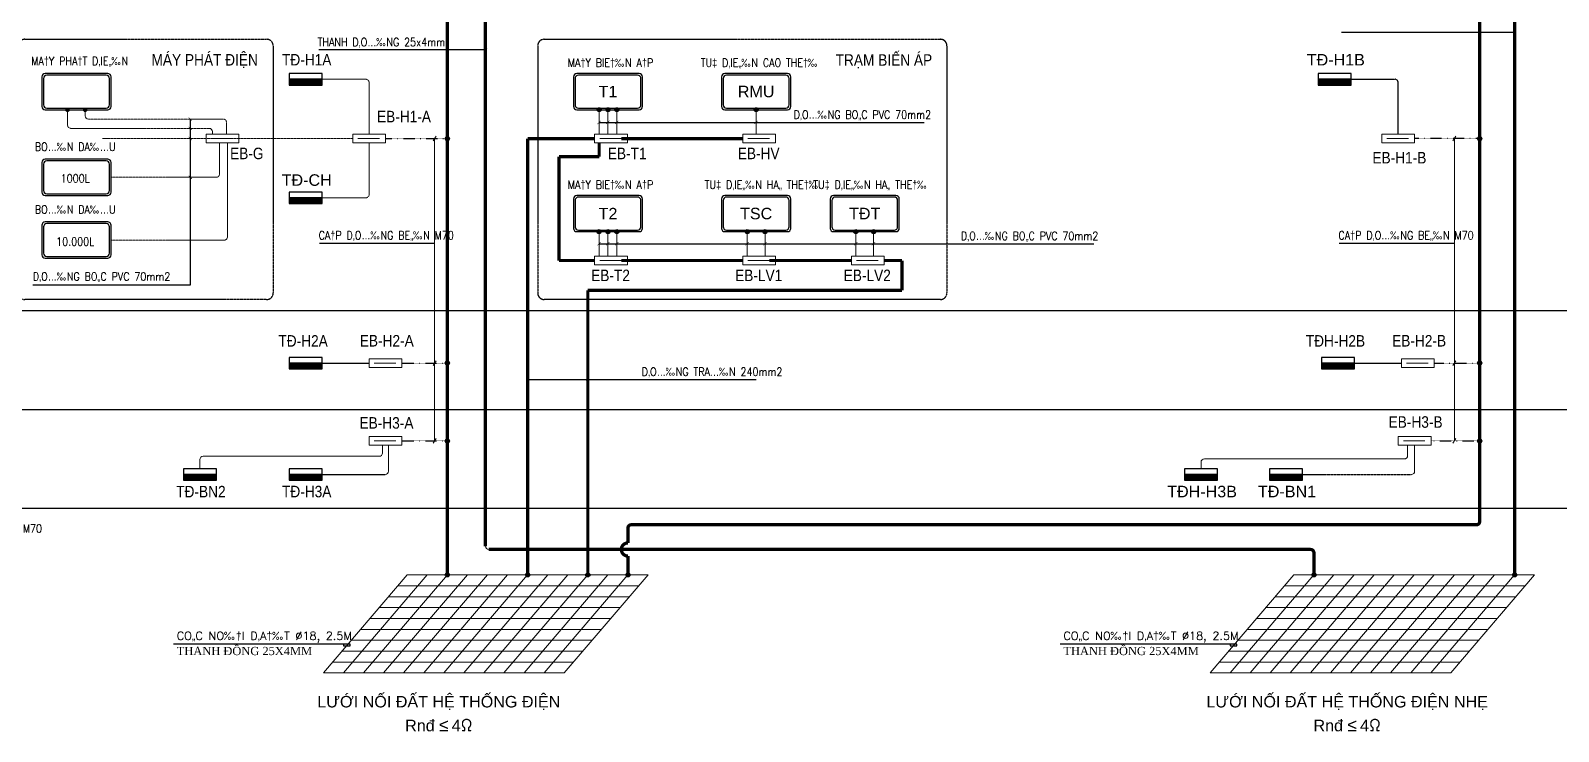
# Model space of a CAD drawing. Extents: x -5343388 to 7033982, y -486386 to 188356.
# Drawn here: x 535213 to 581623, y 97678 to 118966 of the extents above; entities that cross this region are included whole.
import ezdxf
from ezdxf.enums import TextEntityAlignment as Align

# ---------------------------------------------------------------- set-up
doc = ezdxf.new("R2010")
doc.units = 0
doc.header["$MEASUREMENT"] = 0
for name, pattern in [('CEN-2', [26, 20, -2, 0, -2, 0, -2]), ('CENTER', [2, 1.25, -0.25, 0.25, -0.25]), ('CONTINOUS', [0]), ('DASHDOT2', [0.5, 0.25, -0.125, 0, -0.125]), ('HIDDEN', [0.375, 0.25, -0.125])]:
    doc.linetypes.add(name, pattern=pattern)
for name, color, linetype in [('0-----E-equip', 2, 'Continuous'), ('0-----E-line', 4, 'Continuous'), ('0-----E-text', 3, 'Continuous'), ('2', 2, 'Continuous'), ('E-SYM', 2, 'Continuous'), ('E-WIRE2S', 4, 'CEN-2'), ('TBD', 2, 'Continuous')]:
    doc.layers.add(name, color=color, linetype=linetype)
for name, color, linetype, lineweight in [('0----EARTHING', 6, 'Continuous', 18), ('0---DT---TEXT', 3, 'Continuous', 18), ('CABLE PIT', 2, 'Continuous', 0), ('E-WIRE', 4, 'Continuous', 20)]:
    doc.layers.add(name, color=color, linetype=linetype, lineweight=lineweight)
doc.styles.add('ghi chu 1', font='vntimeh.shx', dxfattribs={"width": 0.7, "height": 200, "bigfont": 'vns.shx'})
doc.styles.add('ROMANS1', font='ROMANS1.shx')
doc.styles.add('STYLE3', font='')
doc.styles.get('STYLE3').set_extended_font_data('.VnArialH')
doc.dimstyles.get("Standard").update_dxf_attribs({"dimtxt": 0.18, "dimasz": 0.18, "dimexe": 0.18, "dimexo": 0.0625, "dimgap": 0.09, "dimtad": 0, "dimtih": 1, "dimtoh": 1, "dimdec": 4, "dimzin": 0, "dimdsep": 46, "dimtxsty": 'Standard', "dimcen": 0.09, "dimadec": 0, "dimazin": 0, "dimtfac": 1, "dimtdec": 4, "dimtofl": 0, "dimtmove": 0, "dimatfit": 3, "dimfxl": 1, "dimtolj": 1, "dimtzin": 0, "dimarcsym": 0})

# ---------------------------------------------------------------- blocks, each defined once
blk = doc.blocks.new('100-0')
at = {"layer": 'E-SYM', "linetype": 'Continuous'}
for radius in [75, 64.2, 53.5, 42.7, 31.9, 21.1, 10.4]:
    blk.add_circle((0, 0), radius, dxfattribs=at)
blk = doc.blocks.new('P1')
at = {"layer": 'TBD'}
h = blk.add_hatch(dxfattribs=at)
h.set_pattern_fill('ANSI31', color=256, scale=150, style=0)
h.set_pattern_definition([(45, (-33575, -55100), (-13.258252, 13.258252), [])])
h.paths.add_polyline_path([(500, 0), (500, 175), (-500, 175), (-500, 0)])
for p, q in [((-500, 350), (500, 350)), ((-500, 0), (-500, 350)), ((-500, 175), (500, 175)), ((500, 0), (-500, 0)), ((500, 350), (500, 0))]:
    blk.add_line(p, q, dxfattribs=at)
blk = doc.blocks.new('TAMNOIDAT')
at = {"layer": 'CABLE PIT', "linetype": 'Continuous', "ltscale": 0.5}
blk.add_line((-656, -1), (0, -1), dxfattribs=at)
blk.add_lwpolyline([(184, 134), (184, -134), (-811, -134), (-811, 134)], close=True, dxfattribs=at)
blk = doc.blocks.new('INSERT226')
at = {"color": 1, "linetype": 'Continuous'}
for p, q in [((-0.45, 0), (0.45, 0)), ((-0.41, 0.18), (0.41, 0.18)), ((-0.27, 0.36), (0.27, 0.36)), ((-0.41, -0.18), (0.41, -0.18)), ((-0.27, -0.36), (0.27, -0.36))]:
    blk.add_line(p, q, dxfattribs=at)
blk.add_circle((0, 0), 0.45, dxfattribs=at)

msp = doc.modelspace()

# ---------------------------------------------------------------- linework, layer by layer
for p, q in [((530546.42406, 110458.51415), (592817.67104, 110458.51415)), ((530546.42406, 107458.51415), (592817.67104, 107458.51415)), ((530546.42406, 104458.51415), (592817.67104, 104458.51415))]:
    msp.add_line(p, q)
at = {"layer": '0-----E-equip', "linetype": 'HIDDEN', "ltscale": 10}
for p, q in [((550616.92026, 118500.51014), (550616.92026, 110997.59835)), ((550816.92026, 118700.51014), (562850.31729, 118700.51014)), ((563050.31729, 118500.51014), (563050.31729, 110997.59835)), ((562850.31729, 110797.59835), (550816.92026, 110797.59835))]:
    msp.add_line(p, q, dxfattribs=at)
msp.add_lwpolyline([(535036.64351, 118700.51014), (542385.06339, 118700.51014, -0.4142135624), (542585.06339, 118500.51014), (542585.06339, 110997.59835, -0.4142135624), (542385.06339, 110797.59835), (535036.64351, 110797.59835, -0.4142135624), (534836.64351, 110997.59835), (534836.64351, 118500.51014, -0.4142135624)], format="xyb", close=True, dxfattribs=at)
at = {"layer": '0-----E-equip', "linetype": 'Continuous'}
for points in [[(535657.03777, 116561.97832), (537557.03777, 116561.97832, 0.4142135624), (537657.03777, 116661.97832), (537657.03777, 117561.97832, 0.4142135624), (537557.03777, 117661.97832), (535657.03777, 117661.97832, 0.4142135624), (535557.03777, 117561.97832), (535557.03777, 116661.97832, 0.4142135624)], [(535707.03777, 116611.97832), (537507.03777, 116611.97832, 0.4142135624), (537607.03777, 116711.97832), (537607.03777, 117511.97832, 0.4142135624), (537507.03777, 117611.97832), (535707.03777, 117611.97832, 0.4142135624), (535607.03777, 117511.97832), (535607.03777, 116711.97832, 0.4142135624)], [(551803.18294, 116561.97832), (553703.18294, 116561.97832, 0.4142135624), (553803.18294, 116661.97832), (553803.18294, 117561.97832, 0.4142135624), (553703.18294, 117661.97832), (551803.18294, 117661.97832, 0.4142135624), (551703.18294, 117561.97832), (551703.18294, 116661.97832, 0.4142135624)], [(551853.18294, 116611.97832), (553653.18294, 116611.97832, 0.4142135624), (553753.18294, 116711.97832), (553753.18294, 117511.97832, 0.4142135624), (553653.18294, 117611.97832), (551853.18294, 117611.97832, 0.4142135624), (551753.18294, 117511.97832), (551753.18294, 116711.97832, 0.4142135624)], [(556303.18294, 116561.97832), (558203.18294, 116561.97832, 0.4142135624), (558303.18294, 116661.97832), (558303.18294, 117561.97832, 0.4142135624), (558203.18294, 117661.97832), (556303.18294, 117661.97832, 0.4142135624), (556203.18294, 117561.97832), (556203.18294, 116661.97832, 0.4142135624)], [(556353.18294, 116611.97832), (558153.18294, 116611.97832, 0.4142135624), (558253.18294, 116711.97832), (558253.18294, 117511.97832, 0.4142135624), (558153.18294, 117611.97832), (556353.18294, 117611.97832, 0.4142135624), (556253.18294, 117511.97832), (556253.18294, 116711.97832, 0.4142135624)], [(535657.03777, 113958.38792), (537557.03777, 113958.38792, 0.4142135624), (537657.03777, 114058.38792), (537657.03777, 114958.38792, 0.4142135624), (537557.03777, 115058.38792), (535657.03777, 115058.38792, 0.4142135624), (535557.03777, 114958.38792), (535557.03777, 114058.38792, 0.4142135624)], [(535707.03777, 114008.38792), (537507.03777, 114008.38792, 0.4142135624), (537607.03777, 114108.38792), (537607.03777, 114908.38792, 0.4142135624), (537507.03777, 115008.38792), (535707.03777, 115008.38792, 0.4142135624), (535607.03777, 114908.38792), (535607.03777, 114108.38792, 0.4142135624)], [(551803.18294, 112858.38792), (553703.18294, 112858.38792, 0.4142135624), (553803.18294, 112958.38792), (553803.18294, 113858.38792, 0.4142135624), (553703.18294, 113958.38792), (551803.18294, 113958.38792, 0.4142135624), (551703.18294, 113858.38792), (551703.18294, 112958.38792, 0.4142135624)], [(551853.18294, 112908.38792), (553653.18294, 112908.38792, 0.4142135624), (553753.18294, 113008.38792), (553753.18294, 113808.38792, 0.4142135624), (553653.18294, 113908.38792), (551853.18294, 113908.38792, 0.4142135624), (551753.18294, 113808.38792), (551753.18294, 113008.38792, 0.4142135624)], [(556303.18294, 112858.38792), (558203.18294, 112858.38792, 0.4142135624), (558303.18294, 112958.38792), (558303.18294, 113858.38792, 0.4142135624), (558203.18294, 113958.38792), (556303.18294, 113958.38792, 0.4142135624), (556203.18294, 113858.38792), (556203.18294, 112958.38792, 0.4142135624)], [(556353.18294, 112908.38792), (558153.18294, 112908.38792, 0.4142135624), (558253.18294, 113008.38792), (558253.18294, 113808.38792, 0.4142135624), (558153.18294, 113908.38792), (556353.18294, 113908.38792, 0.4142135624), (556253.18294, 113808.38792), (556253.18294, 113008.38792, 0.4142135624)], [(559600.98394, 112858.38792), (561500.98394, 112858.38792, 0.4142135624), (561600.98394, 112958.38792), (561600.98394, 113858.38792, 0.4142135624), (561500.98394, 113958.38792), (559600.98394, 113958.38792, 0.4142135624), (559500.98394, 113858.38792), (559500.98394, 112958.38792, 0.4142135624)], [(559650.98394, 112908.38792), (561450.98394, 112908.38792, 0.4142135624), (561550.98394, 113008.38792), (561550.98394, 113808.38792, 0.4142135624), (561450.98394, 113908.38792), (559650.98394, 113908.38792, 0.4142135624), (559550.98394, 113808.38792), (559550.98394, 113008.38792, 0.4142135624)], [(535657.03777, 112051.61939), (537557.03777, 112051.61939, 0.4142135624), (537657.03777, 112151.61939), (537657.03777, 113051.61939, 0.4142135624), (537557.03777, 113151.61939), (535657.03777, 113151.61939, 0.4142135624), (535557.03777, 113051.61939), (535557.03777, 112151.61939, 0.4142135624)], [(535707.03777, 112101.61939), (537507.03777, 112101.61939, 0.4142135624), (537607.03777, 112201.61939), (537607.03777, 113001.61939, 0.4142135624), (537507.03777, 113101.61939), (535707.03777, 113101.61939, 0.4142135624), (535607.03777, 113001.61939), (535607.03777, 112201.61939, 0.4142135624)]]:
    msp.add_lwpolyline(points, format="xyb", close=True, dxfattribs=at)
at = {"layer": '0-----E-equip', "linetype": 'HIDDEN', "ltscale": 10}
for centre, start, end in [((550816.92026, 118500.51014), 90, 180), ((562850.31729, 110997.59835), 270, 0)]:
    msp.add_arc(centre, 200, start, end, dxfattribs=at)
at = {"layer": '0-----E-equip', "linetype": 'HIDDEN', "ltscale": 2000}
for centre, start, end in [((562850.31729, 118500.51014), 0, 90), ((550816.92026, 110997.59835), 180, 270)]:
    msp.add_arc(centre, 200, start, end, dxfattribs=at)
at = {"layer": '0-----E-line', "color": 6, "linetype": 'HIDDEN', "ltscale": 10}
for p, q in [((575329.55857, 117486.97832), (576655.21757, 117486.97832)), ((576755.21757, 115819.32692), (576755.21757, 117386.97832)), ((544069.96385, 108865.72877), (545498.00152, 108865.72877)), ((575428.09531, 108865.72877), (576856.13298, 108865.72877)), ((544069.96385, 105480.87971), (545987.63664, 105480.87971)), ((573848.18537, 105480.87971), (577155.21757, 105480.87971))]:
    msp.add_line(p, q, dxfattribs=at)
at = {"layer": '0-----E-line', "color": 6, "linetype": 'DASHDOT2', "ltscale": 10}
for p, q in [((545993.24417, 115685.63127), (547801.22387, 115685.63127)), ((579231.37829, 115685.63127), (577252.8389, 115685.63127)), ((546493.24417, 108865.72877), (547811.19181, 108865.72877)), ((577851.37564, 108865.72877), (579169.32327, 108865.72877)), ((546493.24417, 106502.22587), (547811.19181, 106502.22587)), ((577752.8389, 106502.22587), (579231.37829, 106502.22587))]:
    msp.add_line(p, q, dxfattribs=at)
at = {"layer": '0-----E-line', "color": 6, "linetype": 'HIDDEN', "ltscale": 10}
msp.add_arc((576655.21757, 117386.97832), 100, 0, 90, dxfattribs=at)
at = {"layer": '0-----E-text'}
for p, q in [((547485.20626, 112501.066), (543987.27159, 112501.066)), ((578463.27901, 112501.066), (574965.34434, 112501.066))]:
    msp.add_line(p, q, dxfattribs=at)
at = {"layer": '0----EARTHING', "linetype": 'HIDDEN', "ltscale": 10}
for p, q in [((544069.96385, 117486.97832), (545395.62285, 117486.97832)), ((545495.62285, 115819.32692), (545495.62285, 117386.97832)), ((536337.65356, 116095.33916), (536337.65356, 116561.97832)), ((552483.79873, 115819.32692), (552483.79873, 116561.97832)), ((552753.18294, 115819.32692), (552753.18294, 116561.97832)), ((553022.56714, 115819.32692), (553022.56714, 116561.97832)), ((557253.18294, 115819.32692), (557253.18294, 116561.97832)), ((536976.42198, 116278.86183), (541064.34538, 116278.86183)), ((541164.34538, 115819.32692), (541164.34538, 116178.86183)), ((536437.65356, 115995.33916), (540642.46873, 115995.33916)), ((537397.63628, 115685.63127), (544998.00152, 115685.63127)), ((540953.40706, 115551.93562), (540953.40706, 114608.38792)), ((541195.95986, 115551.93562), (541195.95986, 112701.61939)), ((545495.62285, 115551.93562), (545495.62285, 113984.28422)), ((537657.03777, 114508.38792), (540853.40706, 114508.38792)), ((544069.96385, 113884.28422), (545395.62285, 113884.28422)), ((552483.79873, 112115.73652), (552483.79873, 112858.38792)), ((552753.18294, 112115.73652), (552753.18294, 112858.38792)), ((553022.56714, 112115.73652), (553022.56714, 112858.38792)), ((556983.79873, 112115.73652), (556983.79873, 112858.38792)), ((557522.56714, 112115.73652), (557522.56714, 112858.38792)), ((560281.59974, 112115.73652), (560281.59974, 112858.38792)), ((560820.36815, 112115.73652), (560820.36815, 112858.38792)), ((537657.03777, 112601.61939), (541095.95986, 112601.61939))]:
    msp.add_line(p, q, dxfattribs=at)
at = {"layer": '0----EARTHING'}
for p, q in [((536876.42198, 116378.86183), (536876.42198, 116561.97832)), ((540742.46873, 115819.32692), (540742.46873, 115895.33916)), ((545903.60905, 106368.53022), (545903.60905, 106133.97397)), ((546087.63664, 106368.53022), (546087.63664, 105580.87971)), ((577043.41014, 106054.21536), (577043.41014, 106368.53022)), ((577255.21757, 106368.53022), (577255.21757, 105580.87971)), ((540356.85111, 105655.87971), (540356.85111, 105933.97397)), ((545803.60905, 106033.97397), (540456.85111, 106033.97397)), ((570767.3227, 105655.87971), (570767.3227, 105854.21536)), ((570867.3227, 105954.21536), (576943.41014, 105954.21536))]:
    msp.add_line(p, q, dxfattribs=at)
at = {"layer": '0----EARTHING', "linetype": 'CONTINOUS', "const_width": 100}
for points in [[(547873.24683, 161220.94088), (547873.24683, 102432.83305)], [(579231.37829, 161120.94088), (579231.37829, 104055.42914)], [(549031.3121, 160641.3009), (549031.3121, 103304.63623)], [(580290.90682, 160641.3009), (580290.90682, 102432.83305)], [(579131.37829, 103955.42914), (553459.187, 103955.42914)], [(553359.187, 103404.63623), (553359.187, 103855.42914)], [(574095.41774, 103204.63623), (549131.3121, 103204.63623)], [(553359.187, 102432.83305), (553359.187, 103004.63623)]]:
    msp.add_lwpolyline(points, dxfattribs=at)
at = {"layer": '0----EARTHING', "linetype": 'CENTER', "ltscale": 10, "const_width": 100}
for points in [[(550311.44246, 115685.63127), (552347.5754, 115685.63127)], [(550311.44246, 102432.83305), (550311.44246, 115685.63127)], [(553158.79047, 115685.63127), (556847.5754, 115685.63127)], [(552485.21118, 115132.86487), (551261.97335, 115132.86487)], [(551261.97335, 115132.86487), (551261.97335, 111982.04087)], [(552347.5754, 111982.04087), (551261.97335, 111982.04087)], [(556847.5754, 111982.04087), (553158.79047, 111982.04087)], [(557658.79047, 111982.04087), (560145.37641, 111982.04087)], [(561140.61906, 111982.04087), (561686.85909, 111982.04087)], [(561686.85909, 111982.04087), (561686.85909, 111077.77888)], [(552140.08918, 102432.83305), (552140.08918, 111077.77888)], [(552140.08918, 111077.77888), (561686.85909, 111077.77888)]]:
    msp.add_lwpolyline(points, dxfattribs=at)
at = {"layer": '0----EARTHING', "const_width": 100}
for points in [[(552485.21118, 115551.93562), (552485.21118, 115132.86487)], [(574195.41774, 102432.83305), (574195.41774, 103104.63623)]]:
    msp.add_lwpolyline(points, dxfattribs=at)
at = {"layer": '0----EARTHING', "linetype": 'CONTINOUS', "const_width": 100}
for points in [[(553459.187, 103955.42914, 0.4142135624), (553359.187, 103855.42914)], [(579131.37829, 103955.42914, 0.4142135624), (579231.37829, 104055.42914)], [(553359.187, 103404.63623, 1), (553359.187, 103004.63623)]]:
    msp.add_lwpolyline(points, format="xyb", dxfattribs=at)
at = {"layer": '0----EARTHING', "ltscale": 10, "const_width": 100}
msp.add_lwpolyline([(574195.41774, 103104.63623, 0.4142135624), (574095.41774, 103204.63623)], format="xyb", dxfattribs=at)
at = {"layer": '0----EARTHING', "linetype": 'HIDDEN', "ltscale": 10}
for centre, start, end in [((545395.62285, 117386.97832), 0, 90), ((536437.65356, 116095.33916), 180, 270), ((541064.34538, 116178.86183), 0, 90), ((540853.40706, 114608.38792), 270, 0), ((545395.62285, 113984.28422), 270, 0), ((541095.95986, 112701.61939), 270, 0)]:
    msp.add_arc(centre, 100, start, end, dxfattribs=at)
at = {"layer": '0----EARTHING'}
for centre, start, end in [((536976.42198, 116378.86183), 180, 270), ((540642.46873, 115895.33916), 0, 90), ((540456.85111, 105933.97397), 90, 180), ((545803.60905, 106133.97397), 270, 0), ((570867.3227, 105854.21536), 90, 180), ((576943.41014, 106054.21536), 270, 0), ((545987.63664, 105580.87971), 270, 0), ((577155.21757, 105580.87971), 270, 0)]:
    msp.add_arc(centre, 100, start, end, dxfattribs=at)
at = {"layer": '0----EARTHING', "linetype": 'CONTINOUS'}
msp.add_arc((549131.3121, 103304.63623), 100, 180, 270, dxfattribs=at)
at = {"layer": '0---DT---TEXT'}
for p, q in [((547439.82173, 115614.3527), (547530.59078, 115756.90983)), ((547485.20626, 115685.63127), (547485.20626, 106502.22587)), ((578417.89448, 115614.3527), (578508.66354, 115756.90983)), ((578463.27901, 115685.63127), (578463.27901, 106502.22587)), ((547439.82173, 108794.4502), (547530.59078, 108937.00733)), ((578417.89448, 108794.4502), (578508.66354, 108937.00733)), ((547439.82173, 106430.94731), (547530.59078, 106573.50444)), ((578417.89448, 106430.94731), (578508.66354, 106573.50444))]:
    msp.add_line(p, q, dxfattribs=at)
at = {"layer": '2', "color": 1}
for points in [[(544723.65714, 100327.92226), (544723.65714, 100278.10759), (544922.91582, 100278.10759), (544922.91582, 100327.92226), (539554.50459, 100327.92226)], [(571655.37697, 100327.92226), (571655.37697, 100278.10759), (571854.63564, 100278.10759), (571854.63564, 100327.92226), (566486.22441, 100327.92226)]]:
    msp.add_lwpolyline(points, dxfattribs=at)
at = {"layer": 'E-WIRE'}
for p, q in [((544108.06085, 99454.19205), (546654.14901, 102432.83305)), ((544717.60976, 99454.19205), (547263.69792, 102432.83305)), ((545327.15867, 99454.19205), (547873.24683, 102432.83305)), ((545936.70758, 99454.19205), (548482.79574, 102432.83305)), ((546546.25648, 99454.19205), (549092.34464, 102432.83305)), ((546654.14901, 102432.83305), (553968.73591, 102432.83305)), ((547155.80539, 99454.19205), (549701.89355, 102432.83305)), ((547765.3543, 99454.19205), (550311.44246, 102432.83305)), ((548374.90321, 99454.19205), (550920.99137, 102432.83305)), ((548984.45212, 99454.19205), (551530.54028, 102432.83305)), ((549594.00103, 99454.19205), (552140.08918, 102432.83305)), ((550203.54993, 99454.19205), (552749.63809, 102432.83305)), ((550813.09884, 99454.19205), (553359.187, 102432.83305)), ((551422.64775, 99454.19205), (553968.73591, 102432.83305)), ((571039.78067, 99454.19205), (573585.86883, 102432.83305)), ((571649.32958, 99454.19205), (574195.41774, 102432.83305)), ((572258.87849, 99454.19205), (574804.96665, 102432.83305)), ((572868.4274, 99454.19205), (575414.51556, 102432.83305)), ((573477.97631, 99454.19205), (576024.06447, 102432.83305)), ((573585.86883, 102432.83305), (580900.45573, 102432.83305)), ((574087.52521, 99454.19205), (576633.61337, 102432.83305)), ((574697.07412, 99454.19205), (577243.16228, 102432.83305)), ((575306.62303, 99454.19205), (577852.71119, 102432.83305)), ((575916.17194, 99454.19205), (578462.2601, 102432.83305)), ((576525.72085, 99454.19205), (579071.80901, 102432.83305)), ((577135.26976, 99454.19205), (579681.35792, 102432.83305)), ((577744.81866, 99454.19205), (580290.90682, 102432.83305)), ((578354.36757, 99454.19205), (580900.45573, 102432.83305)), ((546088.35164, 101770.91283), (553402.93854, 101770.91283)), ((546371.25033, 102101.87294), (553685.83723, 102101.87294)), ((573020.07146, 101770.91283), (580334.65836, 101770.91283)), ((573302.97015, 102101.87294), (580617.55705, 102101.87294)), ((545805.45296, 101439.95271), (553120.03986, 101439.95271)), ((572737.17278, 101439.95271), (580051.75968, 101439.95271)), ((545239.65559, 100778.03249), (552554.24249, 100778.03249)), ((545522.55427, 101108.9926), (552837.14117, 101108.9926)), ((572171.37541, 100778.03249), (579485.96231, 100778.03249)), ((572454.2741, 101108.9926), (579768.86099, 101108.9926)), ((544956.7569, 100447.07238), (552271.3438, 100447.07238)), ((571888.47673, 100447.07238), (579203.06363, 100447.07238)), ((544390.95954, 99785.15216), (551705.54643, 99785.15216)), ((544673.85822, 100116.11227), (551988.44512, 100116.11227)), ((571322.67936, 99785.15216), (578637.26626, 99785.15216)), ((571605.57804, 100116.11227), (578920.16494, 100116.11227)), ((544108.06085, 99454.19205), (551422.64775, 99454.19205)), ((571039.78067, 99454.19205), (578354.36757, 99454.19205))]:
    msp.add_line(p, q, dxfattribs=at)

# ---------------------------------------------------------------- block references
at = {"xscale": 110, "yscale": 110, "zscale": 110}
for p in [(536335.63655, 116561.94907), (536874.40496, 116561.94907), (552481.78171, 116561.94907), (552751.16592, 116561.94907), (553020.55013, 116561.94907), (557251.16592, 116561.94907), (552481.78171, 112858.35868), (552751.16592, 112858.35868), (553020.55013, 112858.35868), (556981.78171, 112858.35868), (557520.55013, 112858.35868), (560279.58272, 112858.35868), (560818.35113, 112858.35868)]:
    msp.add_blockref('INSERT226', p, dxfattribs=at)
at = {"layer": '0-----E-equip', "xscale": -1}
for p in [(543569.96385, 117311.97832), (574829.55857, 117311.97832), (543569.96385, 113709.28422), (543569.96385, 108690.72877), (574928.09531, 108690.72877), (540356.85111, 105305.87971), (543569.96385, 105305.87971), (570767.3227, 105305.87971), (573348.18537, 105305.87971)]:
    msp.add_blockref('P1', p, dxfattribs=at)
at = {"layer": '0----EARTHING'}
for p in [(541359.01459, 115685.63127), (545809.21659, 115685.63127), (553158.79047, 115685.63127), (557658.79047, 115685.63127), (577068.81131, 115685.63127), (553158.79047, 111982.04087), (557658.79047, 111982.04087), (560956.59148, 111982.04087), (546309.21659, 108865.72877), (577667.34805, 108865.72877), (546309.21659, 106502.22587), (577568.81131, 106502.22587)]:
    msp.add_blockref('TAMNOIDAT', p, dxfattribs=at)
at = {"layer": 'E-WIRE2S', "xscale": 0.8274002787657082, "yscale": 0.8274002787657082, "zscale": 0.8274002787657082}
for p in [(552483.79873, 116561.97832), (552753.18294, 116561.97832), (553022.56714, 116561.97832), (557253.18294, 116561.97832), (547873.24683, 115685.63127), (579231.37829, 115685.63127), (552481.78171, 112858.35868), (552751.15856, 112858.38792), (553022.56714, 112858.38792), (556983.79873, 112858.38792), (557522.56714, 112858.38792), (560281.59974, 112858.38792), (560820.36815, 112858.38792), (547873.24683, 108865.72877), (579231.37829, 108865.72877), (547873.24683, 106502.22587), (579231.37829, 106502.22587), (547873.24683, 102432.83305), (550311.44246, 102432.83305), (552140.08918, 102432.83305), (553359.187, 102432.83305), (574195.41774, 102432.83305), (580290.90682, 102432.83305)]:
    msp.add_blockref('100-0', p, dxfattribs=at)

# ---------------------------------------------------------------- texts
at = {"layer": '0-----E-text', "color": 6, "style": 'STYLE3', "width": 0.85}
for s, p in [('M¸Y PH¸T §IÖN', (540502.67314, 118086.51019)), ('TR¹m biÕn ¸p', (561134.02525, 118086.51019)), ('T§-H1A', (543601.22792, 118080.06362)), ('T§-H2A', (543491.52603, 109542.28105)), ('T§H-H2B', (574849.65749, 109542.28105)), ('T§-BN2', (540388.11518, 104964.69221)), ('T§-H3A', (543601.22792, 104964.69221))]:
    msp.add_text(s, height=350, dxfattribs=at).set_placement(p, align=Align.MIDDLE)
at = {"layer": '0-----E-text', "style": 'ROMANS1', "width": 0.85}
for s, p in [('THANH D‚O…‰NG 25x4mm', (543932.30594, 118490.62198)), ('D‚O…‰NG BO„C PVC 70mm2', (558391.36212, 116287.24607)), ('CA†P D‚O…‰NG BE„‰N M70', (543963.01092, 112621.84701)), ('D‚O…‰NG BO„C PVC 70mm2', (563471.88877, 112603.60592)), ('CA†P D‚O…‰NG BE„‰N M70', (574941.08367, 112621.84701)), ('D‚O…‰NG BO„C PVC 70mm2', (535281.97001, 111370.64137)), ('D‚O…‰NG TRA…‰N 240mm2', (553778.76619, 108478.77904))]:
    msp.add_text(s, height=250, dxfattribs=at).set_placement(p)
for s, p in [('MA†Y PHA†T D‚IE„‰N', (536706.45354, 117915.17575)), ('MA†Y BIE†‰N A†P', (552830.36042, 117862.7948)), ('TU‡ D‚IE„‰N CAO THE†‰', (557352.59871, 117862.7948)), ('BO…‰N DA‰…U', (536570.04008, 115311.58535)), ('1000L', (536570.04008, 114350.73686)), ('MA†Y BIE†‰N A†P', (552830.36042, 114159.2044)), ('TU‡ D‚IE„‰N HA„ THE†‰', (557423.03288, 114159.2044)), ('TU‡ D‚IE„‰N HA„ THE†‰', (560720.83388, 114159.2044)), ('BO…‰N DA‰…U', (536570.04008, 113404.81683)), ('10.000L', (536570.04008, 112431.95827))]:
    msp.add_text(s, height=250, dxfattribs=at).set_placement(p, align=Align.CENTER)
at = {"layer": '0-----E-text', "color": 6, "style": 'STYLE3'}
for s, p in [('T§-H1B', (574860.82265, 118080.06362)), ('t1', (552753.18294, 117111.97832)), ('rmu', (557253.18294, 117111.97832)), ('T§-CH', (543601.22792, 114425.79102)), ('t2', (552753.18294, 113408.38792)), ('tsc', (557253.18294, 113408.38792)), ('t®t', (560550.98394, 113408.38792)), ('T§H-H3B', (570798.58677, 104964.69221)), ('T§-BN1', (573379.44944, 104964.69221)), ('l\xadíi nèi ®Êt hÖ thèng ®iÖn', (547613.77825, 98595.70974)), ('l\xadíi nèi ®Êt hÖ thèng ®iÖn nhÑ', (575204.77265, 98595.70974))]:
    msp.add_text(s, height=350, dxfattribs=at).set_placement(p, align=Align.MIDDLE)
at = {"layer": '0-----E-text', "color": 6, "style": 'STYLE3', "width": 0.85}
for s, p in [('EB-H1-A', (546555.81521, 116178.74421)), ('EB-G', (541781.45137, 115058.61899)), ('EB-T1', (553335.79727, 115058.61899)), ('EB-HV', (557330.36042, 115058.61899)), ('EB-H1-b', (576792.76606, 114929.03999)), ('EB-T2', (552830.36042, 111355.02859)), ('EB-LV1', (557330.36042, 111355.02859)), ('EB-LV2', (560628.16143, 111355.02859)), ('EB-H2-A', (546033.17134, 109369.55957)), ('EB-H2-B', (577391.3028, 109369.55957)), ('EB-H3-A', (546024.57885, 106874.5592)), ('EB-H3-B', (577284.17358, 106901.55945))]:
    msp.add_text(s, height=350, dxfattribs=at).set_placement(p, align=Align.CENTER)
at = {"layer": '0-----E-text', "style": 'ROMANS1', "width": 0.85}
msp.add_text('CA†P D‚O…‰NG BE„‰N M70', height=250, rotation=360, dxfattribs=at).set_placement((531457.08416, 103716.60951))
at = {"layer": '0-----E-text'}
for s, style, p in [('CO„C NO‰†I D‚A†‰T %%C18, 2.5M', 'ROMANS1', (539654.35932, 100457.99624)), ('CO„C NO‰†I D‚A†‰T %%C18, 2.5M', 'ROMANS1', (566586.07914, 100457.99624)), ('THANH §åNG 25x4mm', 'ghi chu 1', (539654.35932, 99996.20587)), ('THANH §åNG 25x4mm', 'ghi chu 1', (566586.07914, 99996.20587))]:
    msp.add_text(s, height=250, dxfattribs=dict(at, style=style)).set_placement(p)
at = {"layer": '0-----E-text', "color": 6, "char_height": 350, "width": 8448.7039563, "attachment_point": 5, "style": 'STYLE3'}
for insert in [(547613.77825, 97869.68654), (575204.77265, 97869.68654)]:
    msp.add_mtext('R{\\f.VnArial|b0|i0|c0|p34;n® \\fArial|b0|i0|c0|p34;\\H1.083x;≤\\fMS Shell Dlg|b0|i0|c0|p0;\\H0.6538x; }4{\\fISOCPEUR|b0|i0|c0|p34;\\H1.083x;Ω}', dxfattribs=dict(at, insert=insert))

# ---------------------------------------------------------------- leaders
for points, override in [([(579231.37829, 118908.29035), (575031.62122, 118908.29035)], {"dimasz": 100, "dimldrblk": 'ArchTick'}), ([(580290.90682, 118908.29035), (576091.14975, 118908.29035)], {"dimasz": 100, "dimldrblk": 'ArchTick'}), ([(547873.24683, 118380.3103), (543974.40264, 118380.3103)], {"dimasz": 100, "dimldrblk": 'ArchTick'}), ([(549031.3121, 118380.3103), (545132.46792, 118380.3103)], {"dimasz": 100, "dimldrblk": 'ArchTick'}), ([(540066.25782, 116278.86183), (540066.25782, 111230.25143), (535280.49194, 111230.25143)], {"dimasz": 100, "dimldrblk": 'ArchTick'}), ([(540066.25782, 115995.33916), (540066.25782, 114508.38792)], {"dimasz": 100, "dimldrblk": 'ArchTick'}), ([(552480.35572, 116176.93439), (557589.33449, 116176.93439)], {"dimasz": 100, "dimgap": 0.09, "dimtad": 0, "dimldrblk": 'ArchTick'}), ([(552749.73993, 116176.93439), (557858.71869, 116176.93439)], {"dimasz": 100, "dimldrblk": 'ArchTick'}), ([(553019.12413, 116176.93439), (558128.1029, 116176.93439)], {"dimasz": 100, "dimldrblk": 'ArchTick'}), ([(557249.73993, 116176.93439), (562358.71869, 116176.93439)], {"dimasz": 100, "dimldrblk": 'ArchTick'}), ([(540066.25782, 115685.63127), (540066.25782, 111230.25143)], {"dimasz": 100, "dimldrblk": 'ArchTick'}), ([(540066.25782, 114508.38792), (540066.25782, 111230.25143)], {"dimasz": 100, "dimldrblk": 'ArchTick'}), ([(552480.35572, 112493.29425), (557589.33449, 112493.29425)], {"dimasz": 100, "dimldrblk": 'ArchTick'}), ([(552749.73993, 112493.29425), (557858.71869, 112493.29425)], {"dimasz": 100, "dimldrblk": 'ArchTick'}), ([(553019.12413, 112493.29425), (558128.1029, 112493.29425)], {"dimasz": 100, "dimldrblk": 'ArchTick'}), ([(556983.79873, 112493.29425), (567513.42682, 112493.29425)], {"dimasz": 100, "dimldrblk": 'ArchTick'}), ([(557522.56714, 112493.29425), (567513.42682, 112493.29425)], {"dimasz": 100, "dimldrblk": 'ArchTick'}), ([(560281.59974, 112493.29425), (566974.65841, 112493.29425)], {"dimasz": 100, "dimldrblk": 'ArchTick'}), ([(560820.36815, 112493.29425), (567513.42682, 112493.29425)], {"dimasz": 100, "dimldrblk": 'ArchTick'}), ([(550311.44246, 108368.46736), (555420.42122, 108368.46736)], {"dimasz": 100, "dimldrblk": 'ArchTick'}), ([(552140.08918, 108368.46736), (557249.06795, 108368.46736)], {"dimasz": 100, "dimldrblk": 'ArchTick'})]:
    msp.add_leader(points, dimstyle='Standard', override=override)

doc.saveas('drawing.dxf')
